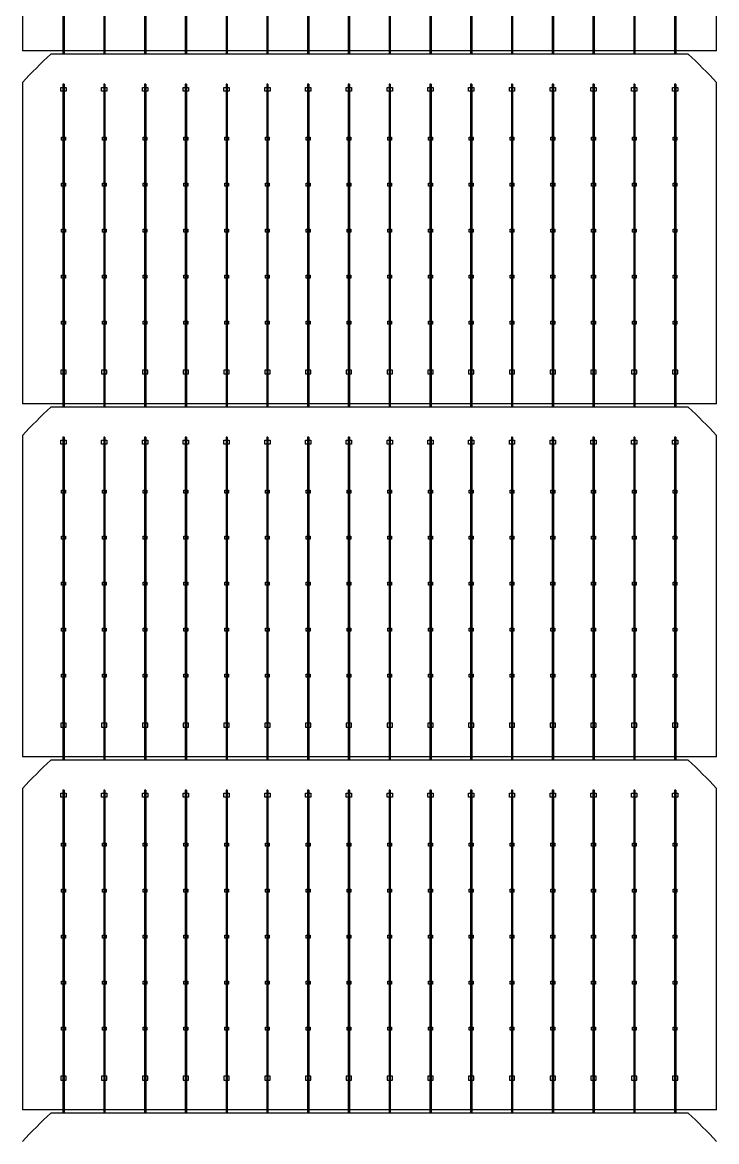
# Model space of a CAD drawing. Header units: millimetres. Extents: x 10297564 to 11610295, y -9287743 to -8409454.
# Drawn here: x 10393046 to 10395587, y -9081404 to -9077305 of the extents above; entities that cross this region are included whole.
import ezdxf

# ---------------------------------------------------------------- set-up
doc = ezdxf.new("R2010")
doc.units = ezdxf.units.MM
doc.header["$LTSCALE"] = 100

msp = doc.modelspace()

# ---------------------------------------------------------------- linework, layer by layer
for p, q in [((10393194.1, -9076238.3), (10393194.1, -9077421.2)), ((10393198.6, -9076238.3), (10393198.6, -9077421.2)), ((10393343.3, -9076238.3), (10393343.3, -9077421.2)), ((10393347.8, -9076238.3), (10393347.8, -9077421.2)), ((10393492.6, -9076238.3), (10393492.6, -9077421.2)), ((10393497, -9076238.3), (10393497, -9077421.2)), ((10393641.8, -9076238.3), (10393641.8, -9077421.2)), ((10393646.3, -9076238.3), (10393646.3, -9077421.2)), ((10393791.1, -9076238.3), (10393791.1, -9077421.2)), ((10393795.5, -9076238.3), (10393795.5, -9077421.2)), ((10393940.3, -9076238.3), (10393940.3, -9077421.2)), ((10393944.8, -9076238.3), (10393944.8, -9077421.2)), ((10394089.6, -9076238.3), (10394089.6, -9077421.2)), ((10394094, -9076238.3), (10394094, -9077421.2)), ((10394238.8, -9076238.3), (10394238.8, -9077421.2)), ((10394243.3, -9076238.3), (10394243.3, -9077421.2)), ((10394388.1, -9076238.3), (10394388.1, -9077421.2)), ((10394392.5, -9076238.3), (10394392.5, -9077421.2)), ((10394537.3, -9076238.3), (10394537.3, -9077421.2)), ((10394541.8, -9076238.3), (10394541.8, -9077421.2)), ((10394686.6, -9076238.3), (10394686.6, -9077421.2)), ((10394691, -9076238.3), (10394691, -9077421.2)), ((10394835.8, -9076238.3), (10394835.8, -9077421.2)), ((10394840.3, -9076238.3), (10394840.3, -9077421.2)), ((10394985.1, -9076238.3), (10394985.1, -9077421.2)), ((10394989.5, -9076238.3), (10394989.5, -9077421.2)), ((10395134.3, -9076238.3), (10395134.3, -9077421.2)), ((10395138.8, -9076238.3), (10395138.8, -9077421.2)), ((10395283.6, -9076238.3), (10395283.6, -9077421.2)), ((10395288, -9076238.3), (10395288, -9077421.2)), ((10395432.8, -9076238.3), (10395432.8, -9077421.2)), ((10395437.3, -9076238.3), (10395437.3, -9077421.2)), ((10395587.1, -9077409.9), (10393045.7, -9077409.9)), ((10393194.1, -9077530.9), (10393194.1, -9078713.8)), ((10393198.6, -9077530.9), (10393198.6, -9078713.8)), ((10393343.3, -9077530.9), (10393343.3, -9078713.8)), ((10393347.8, -9077530.9), (10393347.8, -9078713.8)), ((10393492.6, -9077530.9), (10393492.6, -9078713.8)), ((10393497, -9077530.9), (10393497, -9078713.8)), ((10393641.8, -9077530.9), (10393641.8, -9078713.8)), ((10393646.3, -9077530.9), (10393646.3, -9078713.8)), ((10393791.1, -9077530.9), (10393791.1, -9078713.8)), ((10393795.5, -9077530.9), (10393795.5, -9078713.8)), ((10393940.3, -9077530.9), (10393940.3, -9078713.8)), ((10393944.8, -9077530.9), (10393944.8, -9078713.8)), ((10394089.6, -9077530.9), (10394089.6, -9078713.8)), ((10394094, -9077530.9), (10394094, -9078713.8)), ((10394238.8, -9077530.9), (10394238.8, -9078713.8)), ((10394243.3, -9077530.9), (10394243.3, -9078713.8)), ((10394388.1, -9077530.9), (10394388.1, -9078713.8)), ((10394392.5, -9077530.9), (10394392.5, -9078713.8)), ((10394537.3, -9077530.9), (10394537.3, -9078713.8)), ((10394541.8, -9077530.9), (10394541.8, -9078713.8)), ((10394686.6, -9077530.9), (10394686.6, -9078713.8)), ((10394691, -9077530.9), (10394691, -9078713.8)), ((10394835.8, -9077530.9), (10394835.8, -9078713.8)), ((10394840.3, -9077530.9), (10394840.3, -9078713.8)), ((10394985.1, -9077530.9), (10394985.1, -9078713.8)), ((10394989.5, -9077530.9), (10394989.5, -9078713.8)), ((10395134.3, -9077530.9), (10395134.3, -9078713.8)), ((10395138.8, -9077530.9), (10395138.8, -9078713.8)), ((10395283.6, -9077530.9), (10395283.6, -9078713.8)), ((10395288, -9077530.9), (10395288, -9078713.8)), ((10395432.8, -9077530.9), (10395432.8, -9078713.8)), ((10395437.3, -9077530.9), (10395437.3, -9078713.8)), ((10395587.1, -9078702.6), (10393045.7, -9078702.6)), ((10393194.1, -9078823.6), (10393194.1, -9080006.5)), ((10393198.6, -9078823.6), (10393198.6, -9080006.5)), ((10393343.3, -9078823.6), (10393343.3, -9080006.5)), ((10393347.8, -9078823.6), (10393347.8, -9080006.5)), ((10393492.6, -9078823.6), (10393492.6, -9080006.5)), ((10393497, -9078823.6), (10393497, -9080006.5)), ((10393641.8, -9078823.6), (10393641.8, -9080006.5)), ((10393646.3, -9078823.6), (10393646.3, -9080006.5)), ((10393791.1, -9078823.6), (10393791.1, -9080006.5)), ((10393795.5, -9078823.6), (10393795.5, -9080006.5)), ((10393940.3, -9078823.6), (10393940.3, -9080006.5)), ((10393944.8, -9078823.6), (10393944.8, -9080006.5)), ((10394089.6, -9078823.6), (10394089.6, -9080006.5)), ((10394094, -9078823.6), (10394094, -9080006.5)), ((10394238.8, -9078823.6), (10394238.8, -9080006.5)), ((10394243.3, -9078823.6), (10394243.3, -9080006.5)), ((10394388.1, -9078823.6), (10394388.1, -9080006.5)), ((10394392.5, -9078823.6), (10394392.5, -9080006.5)), ((10394537.3, -9078823.6), (10394537.3, -9080006.5)), ((10394541.8, -9078823.6), (10394541.8, -9080006.5)), ((10394686.6, -9078823.6), (10394686.6, -9080006.5)), ((10394691, -9078823.6), (10394691, -9080006.5)), ((10394835.8, -9078823.6), (10394835.8, -9080006.5)), ((10394840.3, -9078823.6), (10394840.3, -9080006.5)), ((10394985.1, -9078823.6), (10394985.1, -9080006.5)), ((10394989.5, -9078823.6), (10394989.5, -9080006.5)), ((10395134.3, -9078823.6), (10395134.3, -9080006.5)), ((10395138.8, -9078823.6), (10395138.8, -9080006.5)), ((10395283.6, -9078823.6), (10395283.6, -9080006.5)), ((10395288, -9078823.6), (10395288, -9080006.5)), ((10395432.8, -9078823.6), (10395432.8, -9080006.5)), ((10395437.3, -9078823.6), (10395437.3, -9080006.5)), ((10395587.1, -9079995.3), (10393045.7, -9079995.3)), ((10393194.1, -9080116.3), (10393194.1, -9081299.2)), ((10393198.6, -9080116.3), (10393198.6, -9081299.2)), ((10393343.3, -9080116.3), (10393343.3, -9081299.2)), ((10393347.8, -9080116.3), (10393347.8, -9081299.2)), ((10393492.6, -9080116.3), (10393492.6, -9081299.2)), ((10393497, -9080116.3), (10393497, -9081299.2)), ((10393641.8, -9080116.3), (10393641.8, -9081299.2)), ((10393646.3, -9080116.3), (10393646.3, -9081299.2)), ((10393791.1, -9080116.3), (10393791.1, -9081299.2)), ((10393795.5, -9080116.3), (10393795.5, -9081299.2)), ((10393940.3, -9080116.3), (10393940.3, -9081299.2)), ((10393944.8, -9080116.3), (10393944.8, -9081299.2)), ((10394089.6, -9080116.3), (10394089.6, -9081299.2)), ((10394094, -9080116.3), (10394094, -9081299.2)), ((10394238.8, -9080116.3), (10394238.8, -9081299.2)), ((10394243.3, -9080116.3), (10394243.3, -9081299.2)), ((10394388.1, -9080116.3), (10394388.1, -9081299.2)), ((10394392.5, -9080116.3), (10394392.5, -9081299.2)), ((10394537.3, -9080116.3), (10394537.3, -9081299.2)), ((10394541.8, -9080116.3), (10394541.8, -9081299.2)), ((10394686.6, -9080116.3), (10394686.6, -9081299.2)), ((10394691, -9080116.3), (10394691, -9081299.2)), ((10394835.8, -9080116.3), (10394835.8, -9081299.2)), ((10394840.3, -9080116.3), (10394840.3, -9081299.2)), ((10394985.1, -9080116.3), (10394985.1, -9081299.2)), ((10394989.5, -9080116.3), (10394989.5, -9081299.2)), ((10395134.3, -9080116.3), (10395134.3, -9081299.2)), ((10395138.8, -9080116.3), (10395138.8, -9081299.2)), ((10395283.6, -9080116.3), (10395283.6, -9081299.2)), ((10395288, -9080116.3), (10395288, -9081299.2)), ((10395432.8, -9080116.3), (10395432.8, -9081299.2)), ((10395437.3, -9080116.3), (10395437.3, -9081299.2)), ((10395587.1, -9081287.9), (10393045.7, -9081287.9))]:
    msp.add_line(p, q)
for points in [[(10393045.7, -9076233.1), (10393045.7, -9077409.9)], [(10395587.1, -9077409.9), (10395587.1, -9076233.1)], [(10395482.4, -9077421.1), (10393150.4, -9077421.1)], [(10393045.7, -9077525.8), (10393045.7, -9078702.6)], [(10393198.6, -9077530.9), (10393194.1, -9077530.9)], [(10393347.8, -9077530.9), (10393343.3, -9077530.9)], [(10393497, -9077530.9), (10393492.6, -9077530.9)], [(10393646.3, -9077530.9), (10393641.8, -9077530.9)], [(10393795.5, -9077530.9), (10393791.1, -9077530.9)], [(10393944.8, -9077530.9), (10393940.3, -9077530.9)], [(10394094, -9077530.9), (10394089.6, -9077530.9)], [(10394243.3, -9077530.9), (10394238.8, -9077530.9)], [(10394392.5, -9077530.9), (10394388.1, -9077530.9)], [(10394541.8, -9077530.9), (10394537.3, -9077530.9)], [(10394691, -9077530.9), (10394686.6, -9077530.9)], [(10394840.3, -9077530.9), (10394835.8, -9077530.9)], [(10394989.5, -9077530.9), (10394985.1, -9077530.9)], [(10395138.8, -9077530.9), (10395134.3, -9077530.9)], [(10395288, -9077530.9), (10395283.6, -9077530.9)], [(10395437.3, -9077530.9), (10395432.8, -9077530.9)], [(10395587.1, -9078702.6), (10395587.1, -9077525.8)], [(10395482.4, -9078713.8), (10393150.4, -9078713.8)], [(10393045.7, -9078818.5), (10393045.7, -9079995.3)], [(10393198.6, -9078823.6), (10393194.1, -9078823.6)], [(10393347.8, -9078823.6), (10393343.3, -9078823.6)], [(10393497, -9078823.6), (10393492.6, -9078823.6)], [(10393646.3, -9078823.6), (10393641.8, -9078823.6)], [(10393795.5, -9078823.6), (10393791.1, -9078823.6)], [(10393944.8, -9078823.6), (10393940.3, -9078823.6)], [(10394094, -9078823.6), (10394089.6, -9078823.6)], [(10394243.3, -9078823.6), (10394238.8, -9078823.6)], [(10394392.5, -9078823.6), (10394388.1, -9078823.6)], [(10394541.8, -9078823.6), (10394537.3, -9078823.6)], [(10394691, -9078823.6), (10394686.6, -9078823.6)], [(10394840.3, -9078823.6), (10394835.8, -9078823.6)], [(10394989.5, -9078823.6), (10394985.1, -9078823.6)], [(10395138.8, -9078823.6), (10395134.3, -9078823.6)], [(10395288, -9078823.6), (10395283.6, -9078823.6)], [(10395437.3, -9078823.6), (10395432.8, -9078823.6)], [(10395587.1, -9079995.3), (10395587.1, -9078818.5)], [(10395482.4, -9080006.4), (10393150.4, -9080006.4)], [(10393045.7, -9080111.1), (10393045.7, -9081287.9)], [(10393198.6, -9080116.3), (10393194.1, -9080116.3)], [(10393347.8, -9080116.3), (10393343.3, -9080116.3)], [(10393497, -9080116.3), (10393492.6, -9080116.3)], [(10393646.3, -9080116.3), (10393641.8, -9080116.3)], [(10393795.5, -9080116.3), (10393791.1, -9080116.3)], [(10393944.8, -9080116.3), (10393940.3, -9080116.3)], [(10394094, -9080116.3), (10394089.6, -9080116.3)], [(10394243.3, -9080116.3), (10394238.8, -9080116.3)], [(10394392.5, -9080116.3), (10394388.1, -9080116.3)], [(10394541.8, -9080116.3), (10394537.3, -9080116.3)], [(10394691, -9080116.3), (10394686.6, -9080116.3)], [(10394840.3, -9080116.3), (10394835.8, -9080116.3)], [(10394989.5, -9080116.3), (10394985.1, -9080116.3)], [(10395138.8, -9080116.3), (10395134.3, -9080116.3)], [(10395288, -9080116.3), (10395283.6, -9080116.3)], [(10395437.3, -9080116.3), (10395432.8, -9080116.3)], [(10395587.1, -9081287.9), (10395587.1, -9080111.1)], [(10395482.4, -9081299.1), (10393150.4, -9081299.1)]]:
    msp.add_lwpolyline(points)
for points in [[(10393186.6, -9077557), (10393186.6, -9077543.1), (10393206.1, -9077543.1), (10393206.1, -9077557)], [(10393335.8, -9077557), (10393335.8, -9077543.1), (10393355.3, -9077543.1), (10393355.3, -9077557)], [(10393485.1, -9077557), (10393485.1, -9077543.1), (10393504.6, -9077543.1), (10393504.6, -9077557)], [(10393634.3, -9077557), (10393634.3, -9077543.1), (10393653.8, -9077543.1), (10393653.8, -9077557)], [(10393783.5, -9077557), (10393783.5, -9077543.1), (10393803.1, -9077543.1), (10393803.1, -9077557)], [(10393932.8, -9077557), (10393932.8, -9077543.1), (10393952.3, -9077543.1), (10393952.3, -9077557)], [(10394082, -9077557), (10394082, -9077543.1), (10394101.6, -9077543.1), (10394101.6, -9077557)], [(10394231.3, -9077557), (10394231.3, -9077543.1), (10394250.8, -9077543.1), (10394250.8, -9077557)], [(10394380.5, -9077557), (10394380.5, -9077543.1), (10394400.1, -9077543.1), (10394400.1, -9077557)], [(10394529.8, -9077557), (10394529.8, -9077543.1), (10394549.3, -9077543.1), (10394549.3, -9077557)], [(10394679, -9077557), (10394679, -9077543.1), (10394698.6, -9077543.1), (10394698.6, -9077557)], [(10394828.3, -9077557), (10394828.3, -9077543.1), (10394847.8, -9077543.1), (10394847.8, -9077557)], [(10394977.5, -9077557), (10394977.5, -9077543.1), (10394997.1, -9077543.1), (10394997.1, -9077557)], [(10395126.8, -9077557), (10395126.8, -9077543.1), (10395146.3, -9077543.1), (10395146.3, -9077557)], [(10395276, -9077557), (10395276, -9077543.1), (10395295.6, -9077543.1), (10395295.6, -9077557)], [(10395425.3, -9077557), (10395425.3, -9077543.1), (10395444.8, -9077543.1), (10395444.8, -9077557)], [(10393203.3, -9077736.5), (10393189.3, -9077736.5), (10393189.3, -9077725.4), (10393203.3, -9077725.4)], [(10393352.5, -9077736.5), (10393338.6, -9077736.5), (10393338.6, -9077725.4), (10393352.5, -9077725.4)], [(10393501.8, -9077736.5), (10393487.8, -9077736.5), (10393487.8, -9077725.4), (10393501.8, -9077725.4)], [(10393651, -9077736.5), (10393637.1, -9077736.5), (10393637.1, -9077725.4), (10393651, -9077725.4)], [(10393800.3, -9077736.5), (10393786.3, -9077736.5), (10393786.3, -9077725.4), (10393800.3, -9077725.4)], [(10393949.5, -9077736.5), (10393935.6, -9077736.5), (10393935.6, -9077725.4), (10393949.5, -9077725.4)], [(10394098.8, -9077736.5), (10394084.8, -9077736.5), (10394084.8, -9077725.4), (10394098.8, -9077725.4)], [(10394248, -9077736.5), (10394234.1, -9077736.5), (10394234.1, -9077725.4), (10394248, -9077725.4)], [(10394397.3, -9077736.5), (10394383.3, -9077736.5), (10394383.3, -9077725.4), (10394397.3, -9077725.4)], [(10394546.5, -9077736.5), (10394532.6, -9077736.5), (10394532.6, -9077725.4), (10394546.5, -9077725.4)], [(10394695.8, -9077736.5), (10394681.8, -9077736.5), (10394681.8, -9077725.4), (10394695.8, -9077725.4)], [(10394845, -9077736.5), (10394831.1, -9077736.5), (10394831.1, -9077725.4), (10394845, -9077725.4)], [(10394994.3, -9077736.5), (10394980.3, -9077736.5), (10394980.3, -9077725.4), (10394994.3, -9077725.4)], [(10395143.5, -9077736.5), (10395129.6, -9077736.5), (10395129.6, -9077725.4), (10395143.5, -9077725.4)], [(10395292.8, -9077736.5), (10395278.8, -9077736.5), (10395278.8, -9077725.4), (10395292.8, -9077725.4)], [(10395442, -9077736.5), (10395428.1, -9077736.5), (10395428.1, -9077725.4), (10395442, -9077725.4)], [(10393203.3, -9077905), (10393189.3, -9077905), (10393189.3, -9077893.9), (10393203.3, -9077893.9)], [(10393352.5, -9077905), (10393338.6, -9077905), (10393338.6, -9077893.9), (10393352.5, -9077893.9)], [(10393501.8, -9077905), (10393487.8, -9077905), (10393487.8, -9077893.9), (10393501.8, -9077893.9)], [(10393651, -9077905), (10393637.1, -9077905), (10393637.1, -9077893.9), (10393651, -9077893.9)], [(10393800.3, -9077905), (10393786.3, -9077905), (10393786.3, -9077893.9), (10393800.3, -9077893.9)], [(10393949.5, -9077905), (10393935.6, -9077905), (10393935.6, -9077893.9), (10393949.5, -9077893.9)], [(10394098.8, -9077905), (10394084.8, -9077905), (10394084.8, -9077893.9), (10394098.8, -9077893.9)], [(10394248, -9077905), (10394234.1, -9077905), (10394234.1, -9077893.9), (10394248, -9077893.9)], [(10394397.3, -9077905), (10394383.3, -9077905), (10394383.3, -9077893.9), (10394397.3, -9077893.9)], [(10394546.5, -9077905), (10394532.6, -9077905), (10394532.6, -9077893.9), (10394546.5, -9077893.9)], [(10394695.8, -9077905), (10394681.8, -9077905), (10394681.8, -9077893.9), (10394695.8, -9077893.9)], [(10394845, -9077905), (10394831.1, -9077905), (10394831.1, -9077893.9), (10394845, -9077893.9)], [(10394994.3, -9077905), (10394980.3, -9077905), (10394980.3, -9077893.9), (10394994.3, -9077893.9)], [(10395143.5, -9077905), (10395129.6, -9077905), (10395129.6, -9077893.9), (10395143.5, -9077893.9)], [(10395292.8, -9077905), (10395278.8, -9077905), (10395278.8, -9077893.9), (10395292.8, -9077893.9)], [(10395442, -9077905), (10395428.1, -9077905), (10395428.1, -9077893.9), (10395442, -9077893.9)], [(10393203.3, -9078073.5), (10393189.3, -9078073.5), (10393189.3, -9078062.4), (10393203.3, -9078062.4)], [(10393352.5, -9078073.5), (10393338.6, -9078073.5), (10393338.6, -9078062.4), (10393352.5, -9078062.4)], [(10393501.8, -9078073.5), (10393487.8, -9078073.5), (10393487.8, -9078062.4), (10393501.8, -9078062.4)], [(10393651, -9078073.5), (10393637.1, -9078073.5), (10393637.1, -9078062.4), (10393651, -9078062.4)], [(10393800.3, -9078073.5), (10393786.3, -9078073.5), (10393786.3, -9078062.4), (10393800.3, -9078062.4)], [(10393949.5, -9078073.5), (10393935.6, -9078073.5), (10393935.6, -9078062.4), (10393949.5, -9078062.4)], [(10394098.8, -9078073.5), (10394084.8, -9078073.5), (10394084.8, -9078062.4), (10394098.8, -9078062.4)], [(10394248, -9078073.5), (10394234.1, -9078073.5), (10394234.1, -9078062.4), (10394248, -9078062.4)], [(10394397.3, -9078073.5), (10394383.3, -9078073.5), (10394383.3, -9078062.4), (10394397.3, -9078062.4)], [(10394546.5, -9078073.5), (10394532.6, -9078073.5), (10394532.6, -9078062.4), (10394546.5, -9078062.4)], [(10394695.8, -9078073.5), (10394681.8, -9078073.5), (10394681.8, -9078062.4), (10394695.8, -9078062.4)], [(10394845, -9078073.5), (10394831.1, -9078073.5), (10394831.1, -9078062.4), (10394845, -9078062.4)], [(10394994.3, -9078073.5), (10394980.3, -9078073.5), (10394980.3, -9078062.4), (10394994.3, -9078062.4)], [(10395143.5, -9078073.5), (10395129.6, -9078073.5), (10395129.6, -9078062.4), (10395143.5, -9078062.4)], [(10395292.8, -9078073.5), (10395278.8, -9078073.5), (10395278.8, -9078062.4), (10395292.8, -9078062.4)], [(10395442, -9078073.5), (10395428.1, -9078073.5), (10395428.1, -9078062.4), (10395442, -9078062.4)], [(10393203.3, -9078242), (10393189.3, -9078242), (10393189.3, -9078230.9), (10393203.3, -9078230.9)], [(10393352.5, -9078242), (10393338.6, -9078242), (10393338.6, -9078230.9), (10393352.5, -9078230.9)], [(10393501.8, -9078242), (10393487.8, -9078242), (10393487.8, -9078230.9), (10393501.8, -9078230.9)], [(10393651, -9078242), (10393637.1, -9078242), (10393637.1, -9078230.9), (10393651, -9078230.9)], [(10393800.3, -9078242), (10393786.3, -9078242), (10393786.3, -9078230.9), (10393800.3, -9078230.9)], [(10393949.5, -9078242), (10393935.6, -9078242), (10393935.6, -9078230.9), (10393949.5, -9078230.9)], [(10394098.8, -9078242), (10394084.8, -9078242), (10394084.8, -9078230.9), (10394098.8, -9078230.9)], [(10394248, -9078242), (10394234.1, -9078242), (10394234.1, -9078230.9), (10394248, -9078230.9)], [(10394397.3, -9078242), (10394383.3, -9078242), (10394383.3, -9078230.9), (10394397.3, -9078230.9)], [(10394546.5, -9078242), (10394532.6, -9078242), (10394532.6, -9078230.9), (10394546.5, -9078230.9)], [(10394695.8, -9078242), (10394681.8, -9078242), (10394681.8, -9078230.9), (10394695.8, -9078230.9)], [(10394845, -9078242), (10394831.1, -9078242), (10394831.1, -9078230.9), (10394845, -9078230.9)], [(10394994.3, -9078242), (10394980.3, -9078242), (10394980.3, -9078230.9), (10394994.3, -9078230.9)], [(10395143.5, -9078242), (10395129.6, -9078242), (10395129.6, -9078230.9), (10395143.5, -9078230.9)], [(10395292.8, -9078242), (10395278.8, -9078242), (10395278.8, -9078230.9), (10395292.8, -9078230.9)], [(10395442, -9078242), (10395428.1, -9078242), (10395428.1, -9078230.9), (10395442, -9078230.9)], [(10393203.3, -9078410.5), (10393189.3, -9078410.5), (10393189.3, -9078399.4), (10393203.3, -9078399.4)], [(10393352.5, -9078410.5), (10393338.6, -9078410.5), (10393338.6, -9078399.4), (10393352.5, -9078399.4)], [(10393501.8, -9078410.5), (10393487.8, -9078410.5), (10393487.8, -9078399.4), (10393501.8, -9078399.4)], [(10393651, -9078410.5), (10393637.1, -9078410.5), (10393637.1, -9078399.4), (10393651, -9078399.4)], [(10393800.3, -9078410.5), (10393786.3, -9078410.5), (10393786.3, -9078399.4), (10393800.3, -9078399.4)], [(10393949.5, -9078410.5), (10393935.6, -9078410.5), (10393935.6, -9078399.4), (10393949.5, -9078399.4)], [(10394098.8, -9078410.5), (10394084.8, -9078410.5), (10394084.8, -9078399.4), (10394098.8, -9078399.4)], [(10394248, -9078410.5), (10394234.1, -9078410.5), (10394234.1, -9078399.4), (10394248, -9078399.4)], [(10394397.3, -9078410.5), (10394383.3, -9078410.5), (10394383.3, -9078399.4), (10394397.3, -9078399.4)], [(10394546.5, -9078410.5), (10394532.6, -9078410.5), (10394532.6, -9078399.4), (10394546.5, -9078399.4)], [(10394695.8, -9078410.5), (10394681.8, -9078410.5), (10394681.8, -9078399.4), (10394695.8, -9078399.4)], [(10394845, -9078410.5), (10394831.1, -9078410.5), (10394831.1, -9078399.4), (10394845, -9078399.4)], [(10394994.3, -9078410.5), (10394980.3, -9078410.5), (10394980.3, -9078399.4), (10394994.3, -9078399.4)], [(10395143.5, -9078410.5), (10395129.6, -9078410.5), (10395129.6, -9078399.4), (10395143.5, -9078399.4)], [(10395292.8, -9078410.5), (10395278.8, -9078410.5), (10395278.8, -9078399.4), (10395292.8, -9078399.4)], [(10395442, -9078410.5), (10395428.1, -9078410.5), (10395428.1, -9078399.4), (10395442, -9078399.4)], [(10393186.6, -9078578.9), (10393186.6, -9078592.8), (10393206.1, -9078592.8), (10393206.1, -9078578.9)], [(10393335.8, -9078578.9), (10393335.8, -9078592.8), (10393355.3, -9078592.8), (10393355.3, -9078578.9)], [(10393485.1, -9078578.9), (10393485.1, -9078592.8), (10393504.6, -9078592.8), (10393504.6, -9078578.9)], [(10393634.3, -9078578.9), (10393634.3, -9078592.8), (10393653.8, -9078592.8), (10393653.8, -9078578.9)], [(10393783.5, -9078578.9), (10393783.5, -9078592.8), (10393803.1, -9078592.8), (10393803.1, -9078578.9)], [(10393932.8, -9078578.9), (10393932.8, -9078592.8), (10393952.3, -9078592.8), (10393952.3, -9078578.9)], [(10394082, -9078578.9), (10394082, -9078592.8), (10394101.6, -9078592.8), (10394101.6, -9078578.9)], [(10394231.3, -9078578.9), (10394231.3, -9078592.8), (10394250.8, -9078592.8), (10394250.8, -9078578.9)], [(10394380.5, -9078578.9), (10394380.5, -9078592.8), (10394400.1, -9078592.8), (10394400.1, -9078578.9)], [(10394529.8, -9078578.9), (10394529.8, -9078592.8), (10394549.3, -9078592.8), (10394549.3, -9078578.9)], [(10394679, -9078578.9), (10394679, -9078592.8), (10394698.6, -9078592.8), (10394698.6, -9078578.9)], [(10394828.3, -9078578.9), (10394828.3, -9078592.8), (10394847.8, -9078592.8), (10394847.8, -9078578.9)], [(10394977.5, -9078578.9), (10394977.5, -9078592.8), (10394997.1, -9078592.8), (10394997.1, -9078578.9)], [(10395126.8, -9078578.9), (10395126.8, -9078592.8), (10395146.3, -9078592.8), (10395146.3, -9078578.9)], [(10395276, -9078578.9), (10395276, -9078592.8), (10395295.6, -9078592.8), (10395295.6, -9078578.9)], [(10395425.3, -9078578.9), (10395425.3, -9078592.8), (10395444.8, -9078592.8), (10395444.8, -9078578.9)], [(10393186.6, -9078849.7), (10393186.6, -9078835.7), (10393206.1, -9078835.7), (10393206.1, -9078849.7)], [(10393335.8, -9078849.7), (10393335.8, -9078835.7), (10393355.3, -9078835.7), (10393355.3, -9078849.7)], [(10393485.1, -9078849.7), (10393485.1, -9078835.7), (10393504.6, -9078835.7), (10393504.6, -9078849.7)], [(10393634.3, -9078849.7), (10393634.3, -9078835.7), (10393653.8, -9078835.7), (10393653.8, -9078849.7)], [(10393783.5, -9078849.7), (10393783.5, -9078835.7), (10393803.1, -9078835.7), (10393803.1, -9078849.7)], [(10393932.8, -9078849.7), (10393932.8, -9078835.7), (10393952.3, -9078835.7), (10393952.3, -9078849.7)], [(10394082, -9078849.7), (10394082, -9078835.7), (10394101.6, -9078835.7), (10394101.6, -9078849.7)], [(10394231.3, -9078849.7), (10394231.3, -9078835.7), (10394250.8, -9078835.7), (10394250.8, -9078849.7)], [(10394380.5, -9078849.7), (10394380.5, -9078835.7), (10394400.1, -9078835.7), (10394400.1, -9078849.7)], [(10394529.8, -9078849.7), (10394529.8, -9078835.7), (10394549.3, -9078835.7), (10394549.3, -9078849.7)], [(10394679, -9078849.7), (10394679, -9078835.7), (10394698.6, -9078835.7), (10394698.6, -9078849.7)], [(10394828.3, -9078849.7), (10394828.3, -9078835.7), (10394847.8, -9078835.7), (10394847.8, -9078849.7)], [(10394977.5, -9078849.7), (10394977.5, -9078835.7), (10394997.1, -9078835.7), (10394997.1, -9078849.7)], [(10395126.8, -9078849.7), (10395126.8, -9078835.7), (10395146.3, -9078835.7), (10395146.3, -9078849.7)], [(10395276, -9078849.7), (10395276, -9078835.7), (10395295.6, -9078835.7), (10395295.6, -9078849.7)], [(10395425.3, -9078849.7), (10395425.3, -9078835.7), (10395444.8, -9078835.7), (10395444.8, -9078849.7)], [(10393203.3, -9079029.2), (10393189.3, -9079029.2), (10393189.3, -9079018), (10393203.3, -9079018)], [(10393352.5, -9079029.2), (10393338.6, -9079029.2), (10393338.6, -9079018), (10393352.5, -9079018)], [(10393501.8, -9079029.2), (10393487.8, -9079029.2), (10393487.8, -9079018), (10393501.8, -9079018)], [(10393651, -9079029.2), (10393637.1, -9079029.2), (10393637.1, -9079018), (10393651, -9079018)], [(10393800.3, -9079029.2), (10393786.3, -9079029.2), (10393786.3, -9079018), (10393800.3, -9079018)], [(10393949.5, -9079029.2), (10393935.6, -9079029.2), (10393935.6, -9079018), (10393949.5, -9079018)], [(10394098.8, -9079029.2), (10394084.8, -9079029.2), (10394084.8, -9079018), (10394098.8, -9079018)], [(10394248, -9079029.2), (10394234.1, -9079029.2), (10394234.1, -9079018), (10394248, -9079018)], [(10394397.3, -9079029.2), (10394383.3, -9079029.2), (10394383.3, -9079018), (10394397.3, -9079018)], [(10394546.5, -9079029.2), (10394532.6, -9079029.2), (10394532.6, -9079018), (10394546.5, -9079018)], [(10394695.8, -9079029.2), (10394681.8, -9079029.2), (10394681.8, -9079018), (10394695.8, -9079018)], [(10394845, -9079029.2), (10394831.1, -9079029.2), (10394831.1, -9079018), (10394845, -9079018)], [(10394994.3, -9079029.2), (10394980.3, -9079029.2), (10394980.3, -9079018), (10394994.3, -9079018)], [(10395143.5, -9079029.2), (10395129.6, -9079029.2), (10395129.6, -9079018), (10395143.5, -9079018)], [(10395292.8, -9079029.2), (10395278.8, -9079029.2), (10395278.8, -9079018), (10395292.8, -9079018)], [(10395442, -9079029.2), (10395428.1, -9079029.2), (10395428.1, -9079018), (10395442, -9079018)], [(10393203.3, -9079197.7), (10393189.3, -9079197.7), (10393189.3, -9079186.5), (10393203.3, -9079186.5)], [(10393352.5, -9079197.7), (10393338.6, -9079197.7), (10393338.6, -9079186.5), (10393352.5, -9079186.5)], [(10393501.8, -9079197.7), (10393487.8, -9079197.7), (10393487.8, -9079186.5), (10393501.8, -9079186.5)], [(10393651, -9079197.7), (10393637.1, -9079197.7), (10393637.1, -9079186.5), (10393651, -9079186.5)], [(10393800.3, -9079197.7), (10393786.3, -9079197.7), (10393786.3, -9079186.5), (10393800.3, -9079186.5)], [(10393949.5, -9079197.7), (10393935.6, -9079197.7), (10393935.6, -9079186.5), (10393949.5, -9079186.5)], [(10394098.8, -9079197.7), (10394084.8, -9079197.7), (10394084.8, -9079186.5), (10394098.8, -9079186.5)], [(10394248, -9079197.7), (10394234.1, -9079197.7), (10394234.1, -9079186.5), (10394248, -9079186.5)], [(10394397.3, -9079197.7), (10394383.3, -9079197.7), (10394383.3, -9079186.5), (10394397.3, -9079186.5)], [(10394546.5, -9079197.7), (10394532.6, -9079197.7), (10394532.6, -9079186.5), (10394546.5, -9079186.5)], [(10394695.8, -9079197.7), (10394681.8, -9079197.7), (10394681.8, -9079186.5), (10394695.8, -9079186.5)], [(10394845, -9079197.7), (10394831.1, -9079197.7), (10394831.1, -9079186.5), (10394845, -9079186.5)], [(10394994.3, -9079197.7), (10394980.3, -9079197.7), (10394980.3, -9079186.5), (10394994.3, -9079186.5)], [(10395143.5, -9079197.7), (10395129.6, -9079197.7), (10395129.6, -9079186.5), (10395143.5, -9079186.5)], [(10395292.8, -9079197.7), (10395278.8, -9079197.7), (10395278.8, -9079186.5), (10395292.8, -9079186.5)], [(10395442, -9079197.7), (10395428.1, -9079197.7), (10395428.1, -9079186.5), (10395442, -9079186.5)], [(10393203.3, -9079366.2), (10393189.3, -9079366.2), (10393189.3, -9079355), (10393203.3, -9079355)], [(10393352.5, -9079366.2), (10393338.6, -9079366.2), (10393338.6, -9079355), (10393352.5, -9079355)], [(10393501.8, -9079366.2), (10393487.8, -9079366.2), (10393487.8, -9079355), (10393501.8, -9079355)], [(10393651, -9079366.2), (10393637.1, -9079366.2), (10393637.1, -9079355), (10393651, -9079355)], [(10393800.3, -9079366.2), (10393786.3, -9079366.2), (10393786.3, -9079355), (10393800.3, -9079355)], [(10393949.5, -9079366.2), (10393935.6, -9079366.2), (10393935.6, -9079355), (10393949.5, -9079355)], [(10394098.8, -9079366.2), (10394084.8, -9079366.2), (10394084.8, -9079355), (10394098.8, -9079355)], [(10394248, -9079366.2), (10394234.1, -9079366.2), (10394234.1, -9079355), (10394248, -9079355)], [(10394397.3, -9079366.2), (10394383.3, -9079366.2), (10394383.3, -9079355), (10394397.3, -9079355)], [(10394546.5, -9079366.2), (10394532.6, -9079366.2), (10394532.6, -9079355), (10394546.5, -9079355)], [(10394695.8, -9079366.2), (10394681.8, -9079366.2), (10394681.8, -9079355), (10394695.8, -9079355)], [(10394845, -9079366.2), (10394831.1, -9079366.2), (10394831.1, -9079355), (10394845, -9079355)], [(10394994.3, -9079366.2), (10394980.3, -9079366.2), (10394980.3, -9079355), (10394994.3, -9079355)], [(10395143.5, -9079366.2), (10395129.6, -9079366.2), (10395129.6, -9079355), (10395143.5, -9079355)], [(10395292.8, -9079366.2), (10395278.8, -9079366.2), (10395278.8, -9079355), (10395292.8, -9079355)], [(10395442, -9079366.2), (10395428.1, -9079366.2), (10395428.1, -9079355), (10395442, -9079355)], [(10393203.3, -9079534.7), (10393189.3, -9079534.7), (10393189.3, -9079523.5), (10393203.3, -9079523.5)], [(10393352.5, -9079534.7), (10393338.6, -9079534.7), (10393338.6, -9079523.5), (10393352.5, -9079523.5)], [(10393501.8, -9079534.7), (10393487.8, -9079534.7), (10393487.8, -9079523.5), (10393501.8, -9079523.5)], [(10393651, -9079534.7), (10393637.1, -9079534.7), (10393637.1, -9079523.5), (10393651, -9079523.5)], [(10393800.3, -9079534.7), (10393786.3, -9079534.7), (10393786.3, -9079523.5), (10393800.3, -9079523.5)], [(10393949.5, -9079534.7), (10393935.6, -9079534.7), (10393935.6, -9079523.5), (10393949.5, -9079523.5)], [(10394098.8, -9079534.7), (10394084.8, -9079534.7), (10394084.8, -9079523.5), (10394098.8, -9079523.5)], [(10394248, -9079534.7), (10394234.1, -9079534.7), (10394234.1, -9079523.5), (10394248, -9079523.5)], [(10394397.3, -9079534.7), (10394383.3, -9079534.7), (10394383.3, -9079523.5), (10394397.3, -9079523.5)], [(10394546.5, -9079534.7), (10394532.6, -9079534.7), (10394532.6, -9079523.5), (10394546.5, -9079523.5)], [(10394695.8, -9079534.7), (10394681.8, -9079534.7), (10394681.8, -9079523.5), (10394695.8, -9079523.5)], [(10394845, -9079534.7), (10394831.1, -9079534.7), (10394831.1, -9079523.5), (10394845, -9079523.5)], [(10394994.3, -9079534.7), (10394980.3, -9079534.7), (10394980.3, -9079523.5), (10394994.3, -9079523.5)], [(10395143.5, -9079534.7), (10395129.6, -9079534.7), (10395129.6, -9079523.5), (10395143.5, -9079523.5)], [(10395292.8, -9079534.7), (10395278.8, -9079534.7), (10395278.8, -9079523.5), (10395292.8, -9079523.5)], [(10395442, -9079534.7), (10395428.1, -9079534.7), (10395428.1, -9079523.5), (10395442, -9079523.5)], [(10393203.3, -9079703.2), (10393189.3, -9079703.2), (10393189.3, -9079692), (10393203.3, -9079692)], [(10393352.5, -9079703.2), (10393338.6, -9079703.2), (10393338.6, -9079692), (10393352.5, -9079692)], [(10393501.8, -9079703.2), (10393487.8, -9079703.2), (10393487.8, -9079692), (10393501.8, -9079692)], [(10393651, -9079703.2), (10393637.1, -9079703.2), (10393637.1, -9079692), (10393651, -9079692)], [(10393800.3, -9079703.2), (10393786.3, -9079703.2), (10393786.3, -9079692), (10393800.3, -9079692)], [(10393949.5, -9079703.2), (10393935.6, -9079703.2), (10393935.6, -9079692), (10393949.5, -9079692)], [(10394098.8, -9079703.2), (10394084.8, -9079703.2), (10394084.8, -9079692), (10394098.8, -9079692)], [(10394248, -9079703.2), (10394234.1, -9079703.2), (10394234.1, -9079692), (10394248, -9079692)], [(10394397.3, -9079703.2), (10394383.3, -9079703.2), (10394383.3, -9079692), (10394397.3, -9079692)], [(10394546.5, -9079703.2), (10394532.6, -9079703.2), (10394532.6, -9079692), (10394546.5, -9079692)], [(10394695.8, -9079703.2), (10394681.8, -9079703.2), (10394681.8, -9079692), (10394695.8, -9079692)], [(10394845, -9079703.2), (10394831.1, -9079703.2), (10394831.1, -9079692), (10394845, -9079692)], [(10394994.3, -9079703.2), (10394980.3, -9079703.2), (10394980.3, -9079692), (10394994.3, -9079692)], [(10395143.5, -9079703.2), (10395129.6, -9079703.2), (10395129.6, -9079692), (10395143.5, -9079692)], [(10395292.8, -9079703.2), (10395278.8, -9079703.2), (10395278.8, -9079692), (10395292.8, -9079692)], [(10395442, -9079703.2), (10395428.1, -9079703.2), (10395428.1, -9079692), (10395442, -9079692)], [(10393186.6, -9079871.5), (10393186.6, -9079885.5), (10393206.1, -9079885.5), (10393206.1, -9079871.5)], [(10393335.8, -9079871.5), (10393335.8, -9079885.5), (10393355.3, -9079885.5), (10393355.3, -9079871.5)], [(10393485.1, -9079871.5), (10393485.1, -9079885.5), (10393504.6, -9079885.5), (10393504.6, -9079871.5)], [(10393634.3, -9079871.5), (10393634.3, -9079885.5), (10393653.8, -9079885.5), (10393653.8, -9079871.5)], [(10393783.5, -9079871.5), (10393783.5, -9079885.5), (10393803.1, -9079885.5), (10393803.1, -9079871.5)], [(10393932.8, -9079871.5), (10393932.8, -9079885.5), (10393952.3, -9079885.5), (10393952.3, -9079871.5)], [(10394082, -9079871.5), (10394082, -9079885.5), (10394101.6, -9079885.5), (10394101.6, -9079871.5)], [(10394231.3, -9079871.5), (10394231.3, -9079885.5), (10394250.8, -9079885.5), (10394250.8, -9079871.5)], [(10394380.5, -9079871.5), (10394380.5, -9079885.5), (10394400.1, -9079885.5), (10394400.1, -9079871.5)], [(10394529.8, -9079871.5), (10394529.8, -9079885.5), (10394549.3, -9079885.5), (10394549.3, -9079871.5)], [(10394679, -9079871.5), (10394679, -9079885.5), (10394698.6, -9079885.5), (10394698.6, -9079871.5)], [(10394828.3, -9079871.5), (10394828.3, -9079885.5), (10394847.8, -9079885.5), (10394847.8, -9079871.5)], [(10394977.5, -9079871.5), (10394977.5, -9079885.5), (10394997.1, -9079885.5), (10394997.1, -9079871.5)], [(10395126.8, -9079871.5), (10395126.8, -9079885.5), (10395146.3, -9079885.5), (10395146.3, -9079871.5)], [(10395276, -9079871.5), (10395276, -9079885.5), (10395295.6, -9079885.5), (10395295.6, -9079871.5)], [(10395425.3, -9079871.5), (10395425.3, -9079885.5), (10395444.8, -9079885.5), (10395444.8, -9079871.5)], [(10393186.6, -9080142.4), (10393186.6, -9080128.4), (10393206.1, -9080128.4), (10393206.1, -9080142.4)], [(10393335.8, -9080142.4), (10393335.8, -9080128.4), (10393355.3, -9080128.4), (10393355.3, -9080142.4)], [(10393485.1, -9080142.4), (10393485.1, -9080128.4), (10393504.6, -9080128.4), (10393504.6, -9080142.4)], [(10393634.3, -9080142.4), (10393634.3, -9080128.4), (10393653.8, -9080128.4), (10393653.8, -9080142.4)], [(10393783.5, -9080142.4), (10393783.5, -9080128.4), (10393803.1, -9080128.4), (10393803.1, -9080142.4)], [(10393932.8, -9080142.4), (10393932.8, -9080128.4), (10393952.3, -9080128.4), (10393952.3, -9080142.4)], [(10394082, -9080142.4), (10394082, -9080128.4), (10394101.6, -9080128.4), (10394101.6, -9080142.4)], [(10394231.3, -9080142.4), (10394231.3, -9080128.4), (10394250.8, -9080128.4), (10394250.8, -9080142.4)], [(10394380.5, -9080142.4), (10394380.5, -9080128.4), (10394400.1, -9080128.4), (10394400.1, -9080142.4)], [(10394529.8, -9080142.4), (10394529.8, -9080128.4), (10394549.3, -9080128.4), (10394549.3, -9080142.4)], [(10394679, -9080142.4), (10394679, -9080128.4), (10394698.6, -9080128.4), (10394698.6, -9080142.4)], [(10394828.3, -9080142.4), (10394828.3, -9080128.4), (10394847.8, -9080128.4), (10394847.8, -9080142.4)], [(10394977.5, -9080142.4), (10394977.5, -9080128.4), (10394997.1, -9080128.4), (10394997.1, -9080142.4)], [(10395126.8, -9080142.4), (10395126.8, -9080128.4), (10395146.3, -9080128.4), (10395146.3, -9080142.4)], [(10395276, -9080142.4), (10395276, -9080128.4), (10395295.6, -9080128.4), (10395295.6, -9080142.4)], [(10395425.3, -9080142.4), (10395425.3, -9080128.4), (10395444.8, -9080128.4), (10395444.8, -9080142.4)], [(10393203.3, -9080321.9), (10393189.3, -9080321.9), (10393189.3, -9080310.7), (10393203.3, -9080310.7)], [(10393352.5, -9080321.9), (10393338.6, -9080321.9), (10393338.6, -9080310.7), (10393352.5, -9080310.7)], [(10393501.8, -9080321.9), (10393487.8, -9080321.9), (10393487.8, -9080310.7), (10393501.8, -9080310.7)], [(10393651, -9080321.9), (10393637.1, -9080321.9), (10393637.1, -9080310.7), (10393651, -9080310.7)], [(10393800.3, -9080321.9), (10393786.3, -9080321.9), (10393786.3, -9080310.7), (10393800.3, -9080310.7)], [(10393949.5, -9080321.9), (10393935.6, -9080321.9), (10393935.6, -9080310.7), (10393949.5, -9080310.7)], [(10394098.8, -9080321.9), (10394084.8, -9080321.9), (10394084.8, -9080310.7), (10394098.8, -9080310.7)], [(10394248, -9080321.9), (10394234.1, -9080321.9), (10394234.1, -9080310.7), (10394248, -9080310.7)], [(10394397.3, -9080321.9), (10394383.3, -9080321.9), (10394383.3, -9080310.7), (10394397.3, -9080310.7)], [(10394546.5, -9080321.9), (10394532.6, -9080321.9), (10394532.6, -9080310.7), (10394546.5, -9080310.7)], [(10394695.8, -9080321.9), (10394681.8, -9080321.9), (10394681.8, -9080310.7), (10394695.8, -9080310.7)], [(10394845, -9080321.9), (10394831.1, -9080321.9), (10394831.1, -9080310.7), (10394845, -9080310.7)], [(10394994.3, -9080321.9), (10394980.3, -9080321.9), (10394980.3, -9080310.7), (10394994.3, -9080310.7)], [(10395143.5, -9080321.9), (10395129.6, -9080321.9), (10395129.6, -9080310.7), (10395143.5, -9080310.7)], [(10395292.8, -9080321.9), (10395278.8, -9080321.9), (10395278.8, -9080310.7), (10395292.8, -9080310.7)], [(10395442, -9080321.9), (10395428.1, -9080321.9), (10395428.1, -9080310.7), (10395442, -9080310.7)], [(10393203.3, -9080490.4), (10393189.3, -9080490.4), (10393189.3, -9080479.2), (10393203.3, -9080479.2)], [(10393352.5, -9080490.4), (10393338.6, -9080490.4), (10393338.6, -9080479.2), (10393352.5, -9080479.2)], [(10393501.8, -9080490.4), (10393487.8, -9080490.4), (10393487.8, -9080479.2), (10393501.8, -9080479.2)], [(10393651, -9080490.4), (10393637.1, -9080490.4), (10393637.1, -9080479.2), (10393651, -9080479.2)], [(10393800.3, -9080490.4), (10393786.3, -9080490.4), (10393786.3, -9080479.2), (10393800.3, -9080479.2)], [(10393949.5, -9080490.4), (10393935.6, -9080490.4), (10393935.6, -9080479.2), (10393949.5, -9080479.2)], [(10394098.8, -9080490.4), (10394084.8, -9080490.4), (10394084.8, -9080479.2), (10394098.8, -9080479.2)], [(10394248, -9080490.4), (10394234.1, -9080490.4), (10394234.1, -9080479.2), (10394248, -9080479.2)], [(10394397.3, -9080490.4), (10394383.3, -9080490.4), (10394383.3, -9080479.2), (10394397.3, -9080479.2)], [(10394546.5, -9080490.4), (10394532.6, -9080490.4), (10394532.6, -9080479.2), (10394546.5, -9080479.2)], [(10394695.8, -9080490.4), (10394681.8, -9080490.4), (10394681.8, -9080479.2), (10394695.8, -9080479.2)], [(10394845, -9080490.4), (10394831.1, -9080490.4), (10394831.1, -9080479.2), (10394845, -9080479.2)], [(10394994.3, -9080490.4), (10394980.3, -9080490.4), (10394980.3, -9080479.2), (10394994.3, -9080479.2)], [(10395143.5, -9080490.4), (10395129.6, -9080490.4), (10395129.6, -9080479.2), (10395143.5, -9080479.2)], [(10395292.8, -9080490.4), (10395278.8, -9080490.4), (10395278.8, -9080479.2), (10395292.8, -9080479.2)], [(10395442, -9080490.4), (10395428.1, -9080490.4), (10395428.1, -9080479.2), (10395442, -9080479.2)], [(10393203.3, -9080658.9), (10393189.3, -9080658.9), (10393189.3, -9080647.7), (10393203.3, -9080647.7)], [(10393352.5, -9080658.9), (10393338.6, -9080658.9), (10393338.6, -9080647.7), (10393352.5, -9080647.7)], [(10393501.8, -9080658.9), (10393487.8, -9080658.9), (10393487.8, -9080647.7), (10393501.8, -9080647.7)], [(10393651, -9080658.9), (10393637.1, -9080658.9), (10393637.1, -9080647.7), (10393651, -9080647.7)], [(10393800.3, -9080658.9), (10393786.3, -9080658.9), (10393786.3, -9080647.7), (10393800.3, -9080647.7)], [(10393949.5, -9080658.9), (10393935.6, -9080658.9), (10393935.6, -9080647.7), (10393949.5, -9080647.7)], [(10394098.8, -9080658.9), (10394084.8, -9080658.9), (10394084.8, -9080647.7), (10394098.8, -9080647.7)], [(10394248, -9080658.9), (10394234.1, -9080658.9), (10394234.1, -9080647.7), (10394248, -9080647.7)], [(10394397.3, -9080658.9), (10394383.3, -9080658.9), (10394383.3, -9080647.7), (10394397.3, -9080647.7)], [(10394546.5, -9080658.9), (10394532.6, -9080658.9), (10394532.6, -9080647.7), (10394546.5, -9080647.7)], [(10394695.8, -9080658.9), (10394681.8, -9080658.9), (10394681.8, -9080647.7), (10394695.8, -9080647.7)], [(10394845, -9080658.9), (10394831.1, -9080658.9), (10394831.1, -9080647.7), (10394845, -9080647.7)], [(10394994.3, -9080658.9), (10394980.3, -9080658.9), (10394980.3, -9080647.7), (10394994.3, -9080647.7)], [(10395143.5, -9080658.9), (10395129.6, -9080658.9), (10395129.6, -9080647.7), (10395143.5, -9080647.7)], [(10395292.8, -9080658.9), (10395278.8, -9080658.9), (10395278.8, -9080647.7), (10395292.8, -9080647.7)], [(10395442, -9080658.9), (10395428.1, -9080658.9), (10395428.1, -9080647.7), (10395442, -9080647.7)], [(10393203.3, -9080827.4), (10393189.3, -9080827.4), (10393189.3, -9080816.2), (10393203.3, -9080816.2)], [(10393352.5, -9080827.4), (10393338.6, -9080827.4), (10393338.6, -9080816.2), (10393352.5, -9080816.2)], [(10393501.8, -9080827.4), (10393487.8, -9080827.4), (10393487.8, -9080816.2), (10393501.8, -9080816.2)], [(10393651, -9080827.4), (10393637.1, -9080827.4), (10393637.1, -9080816.2), (10393651, -9080816.2)], [(10393800.3, -9080827.4), (10393786.3, -9080827.4), (10393786.3, -9080816.2), (10393800.3, -9080816.2)], [(10393949.5, -9080827.4), (10393935.6, -9080827.4), (10393935.6, -9080816.2), (10393949.5, -9080816.2)], [(10394098.8, -9080827.4), (10394084.8, -9080827.4), (10394084.8, -9080816.2), (10394098.8, -9080816.2)], [(10394248, -9080827.4), (10394234.1, -9080827.4), (10394234.1, -9080816.2), (10394248, -9080816.2)], [(10394397.3, -9080827.4), (10394383.3, -9080827.4), (10394383.3, -9080816.2), (10394397.3, -9080816.2)], [(10394546.5, -9080827.4), (10394532.6, -9080827.4), (10394532.6, -9080816.2), (10394546.5, -9080816.2)], [(10394695.8, -9080827.4), (10394681.8, -9080827.4), (10394681.8, -9080816.2), (10394695.8, -9080816.2)], [(10394845, -9080827.4), (10394831.1, -9080827.4), (10394831.1, -9080816.2), (10394845, -9080816.2)], [(10394994.3, -9080827.4), (10394980.3, -9080827.4), (10394980.3, -9080816.2), (10394994.3, -9080816.2)], [(10395143.5, -9080827.4), (10395129.6, -9080827.4), (10395129.6, -9080816.2), (10395143.5, -9080816.2)], [(10395292.8, -9080827.4), (10395278.8, -9080827.4), (10395278.8, -9080816.2), (10395292.8, -9080816.2)], [(10395442, -9080827.4), (10395428.1, -9080827.4), (10395428.1, -9080816.2), (10395442, -9080816.2)], [(10393203.3, -9080995.9), (10393189.3, -9080995.9), (10393189.3, -9080984.7), (10393203.3, -9080984.7)], [(10393352.5, -9080995.9), (10393338.6, -9080995.9), (10393338.6, -9080984.7), (10393352.5, -9080984.7)], [(10393501.8, -9080995.9), (10393487.8, -9080995.9), (10393487.8, -9080984.7), (10393501.8, -9080984.7)], [(10393651, -9080995.9), (10393637.1, -9080995.9), (10393637.1, -9080984.7), (10393651, -9080984.7)], [(10393800.3, -9080995.9), (10393786.3, -9080995.9), (10393786.3, -9080984.7), (10393800.3, -9080984.7)], [(10393949.5, -9080995.9), (10393935.6, -9080995.9), (10393935.6, -9080984.7), (10393949.5, -9080984.7)], [(10394098.8, -9080995.9), (10394084.8, -9080995.9), (10394084.8, -9080984.7), (10394098.8, -9080984.7)], [(10394248, -9080995.9), (10394234.1, -9080995.9), (10394234.1, -9080984.7), (10394248, -9080984.7)], [(10394397.3, -9080995.9), (10394383.3, -9080995.9), (10394383.3, -9080984.7), (10394397.3, -9080984.7)], [(10394546.5, -9080995.9), (10394532.6, -9080995.9), (10394532.6, -9080984.7), (10394546.5, -9080984.7)], [(10394695.8, -9080995.9), (10394681.8, -9080995.9), (10394681.8, -9080984.7), (10394695.8, -9080984.7)], [(10394845, -9080995.9), (10394831.1, -9080995.9), (10394831.1, -9080984.7), (10394845, -9080984.7)], [(10394994.3, -9080995.9), (10394980.3, -9080995.9), (10394980.3, -9080984.7), (10394994.3, -9080984.7)], [(10395143.5, -9080995.9), (10395129.6, -9080995.9), (10395129.6, -9080984.7), (10395143.5, -9080984.7)], [(10395292.8, -9080995.9), (10395278.8, -9080995.9), (10395278.8, -9080984.7), (10395292.8, -9080984.7)], [(10395442, -9080995.9), (10395428.1, -9080995.9), (10395428.1, -9080984.7), (10395442, -9080984.7)], [(10393186.6, -9081164.2), (10393186.6, -9081178.2), (10393206.1, -9081178.2), (10393206.1, -9081164.2)], [(10393335.8, -9081164.2), (10393335.8, -9081178.2), (10393355.3, -9081178.2), (10393355.3, -9081164.2)], [(10393485.1, -9081164.2), (10393485.1, -9081178.2), (10393504.6, -9081178.2), (10393504.6, -9081164.2)], [(10393634.3, -9081164.2), (10393634.3, -9081178.2), (10393653.8, -9081178.2), (10393653.8, -9081164.2)], [(10393783.5, -9081164.2), (10393783.5, -9081178.2), (10393803.1, -9081178.2), (10393803.1, -9081164.2)], [(10393932.8, -9081164.2), (10393932.8, -9081178.2), (10393952.3, -9081178.2), (10393952.3, -9081164.2)], [(10394082, -9081164.2), (10394082, -9081178.2), (10394101.6, -9081178.2), (10394101.6, -9081164.2)], [(10394231.3, -9081164.2), (10394231.3, -9081178.2), (10394250.8, -9081178.2), (10394250.8, -9081164.2)], [(10394380.5, -9081164.2), (10394380.5, -9081178.2), (10394400.1, -9081178.2), (10394400.1, -9081164.2)], [(10394529.8, -9081164.2), (10394529.8, -9081178.2), (10394549.3, -9081178.2), (10394549.3, -9081164.2)], [(10394679, -9081164.2), (10394679, -9081178.2), (10394698.6, -9081178.2), (10394698.6, -9081164.2)], [(10394828.3, -9081164.2), (10394828.3, -9081178.2), (10394847.8, -9081178.2), (10394847.8, -9081164.2)], [(10394977.5, -9081164.2), (10394977.5, -9081178.2), (10394997.1, -9081178.2), (10394997.1, -9081164.2)], [(10395126.8, -9081164.2), (10395126.8, -9081178.2), (10395146.3, -9081178.2), (10395146.3, -9081164.2)], [(10395276, -9081164.2), (10395276, -9081178.2), (10395295.6, -9081178.2), (10395295.6, -9081164.2)], [(10395425.3, -9081164.2), (10395425.3, -9081178.2), (10395444.8, -9081178.2), (10395444.8, -9081164.2)]]:
    msp.add_lwpolyline(points, close=True)
for centre, start, end in [((10394315, -9078690.4), 132.5369, 137.4631), ((10394317.8, -9078690.4), 42.5369, 47.4631), ((10394315, -9079983.1), 132.5369, 137.4631), ((10394317.8, -9079983.1), 42.5369, 47.4631), ((10394315, -9081275.7), 132.5369, 137.4631), ((10394317.8, -9081275.7), 42.5369, 47.4631), ((10394315, -9082568.4), 132.5369, 137.4631), ((10394317.8, -9082568.4), 42.5369, 47.4631)]:
    msp.add_arc(centre, 1722.6, start, end)

doc.saveas('drawing.dxf')
